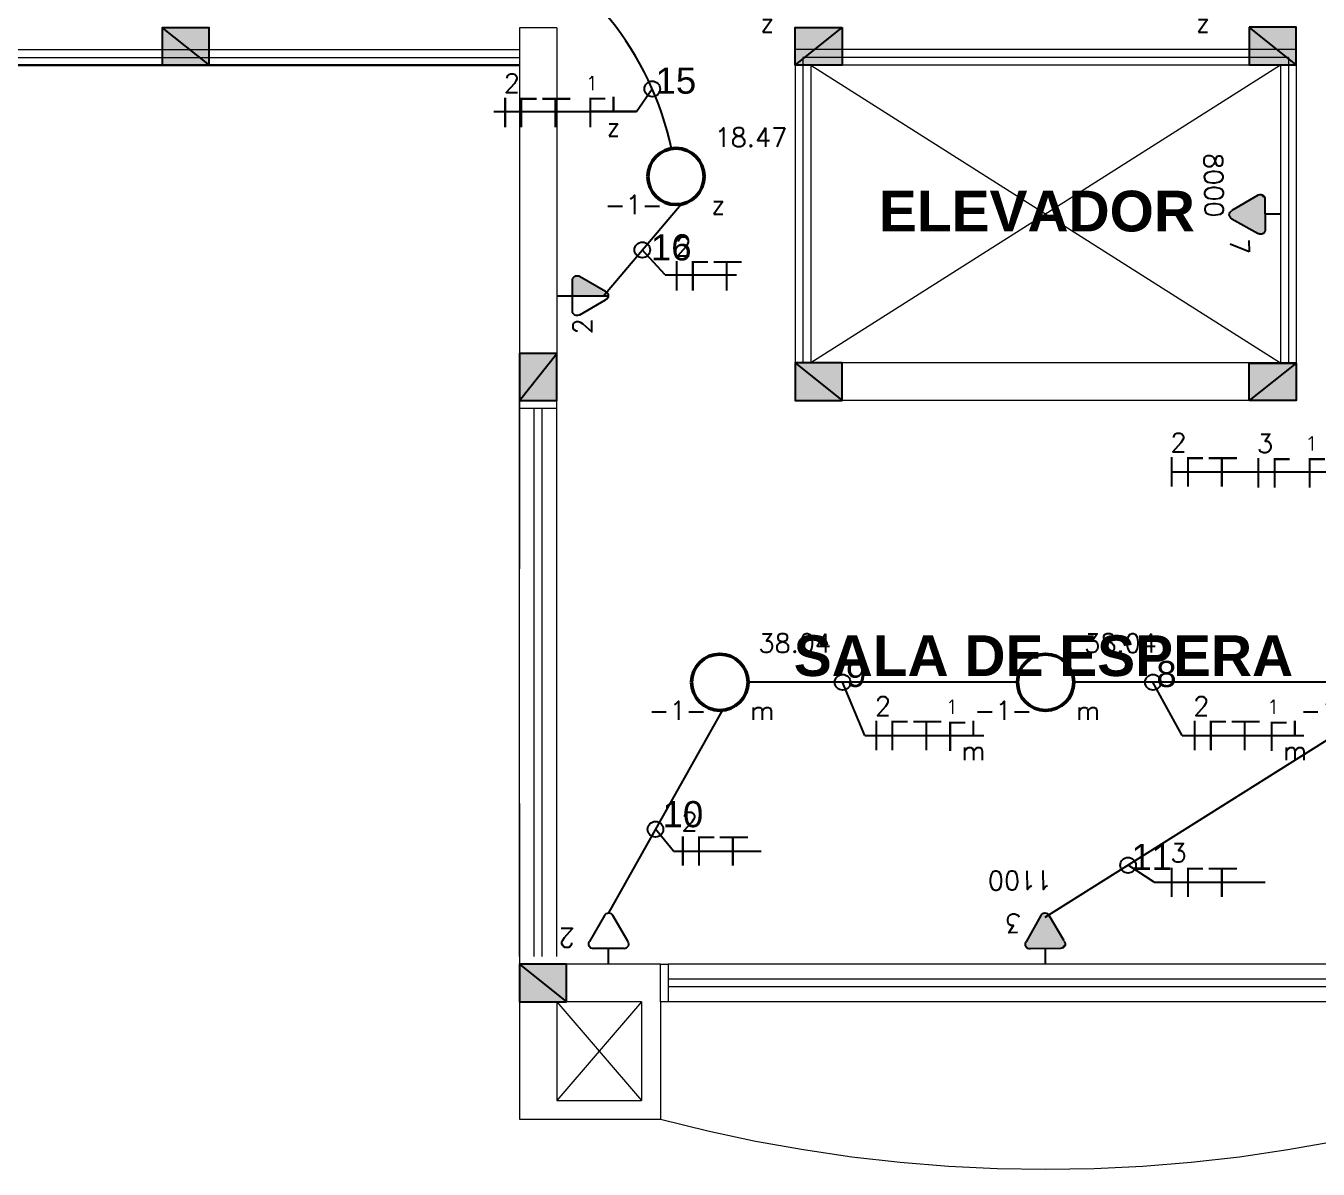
# Model space of a CAD drawing. Header units: millimetres. Extents: x 4360 to 8806, y 1896 to 3880.
# Drawn here: x 4411.81 to 4420.06, y 1936.76 to 1944.06 of the extents above; entities that cross this region are included whole.
import ezdxf
from ezdxf.enums import TextEntityAlignment as Align

# ---------------------------------------------------------------- set-up
doc = ezdxf.new("R2010")
doc.units = ezdxf.units.MM
doc.linetypes.add('ACAD_ISO03W100', pattern=[30, 12, -18])
doc.linetypes.add('Contínuo', pattern=[0])
for name, color, linetype, lineweight in [('C-Paredes-Acessorios', 20, 'Continuous', 5), ('C-Texto', 4, 'Continuous', 9), ('ILUMINAÇÃO', 1, 'Contínuo', 50), ('TOMADAS', 1, 'Continuous', 25)]:
    doc.layers.add(name, color=color, linetype=linetype, lineweight=lineweight)
doc.layers.add('C-Pilares', color=7, linetype='Continuous', plot=False)
doc.layers.add('CIRCUITOS', color=255, linetype='Continuous')
doc.layers.add('Eletrodutos', color=4, linetype='Continuous')
doc.styles.add('BOLD', font='arialbd.ttf')
doc.styles.add('RomanS', font='romans.shx')
doc.styles.get("Standard").update_dxf_attribs({"font": 'arial.ttf'})

# ---------------------------------------------------------------- blocks, each defined once
blk = doc.blocks.new('A$C2A3D30EB')
at = {"layer": 'C-Pilares'}
for color, points in [(6, [(0, 0), (24, 30), (0, 30)]), (6, [(24, 30), (0, 30), (0, 0)]), (135, [(24, 30), (0, 0), (24, 0)])]:
    blk.add_hatch(color=color, dxfattribs=at).paths.add_polyline_path(points)
blk.add_line((24, 30), (0, 0), dxfattribs=at)
at = {"layer": 'C-Pilares', "color": 7}
blk.add_lwpolyline([(0, 0), (24, 0), (24, 30), (0, 30)], close=True, dxfattribs=at)
blk = doc.blocks.new('TEALT03')
for p, q in [((-1.62, 1.95), (-0.35, 4.14)), ((0.35, 4.14), (1.63, 1.92)), ((-1.3, 1.32), (1.28, 1.32)), ((0, 0), (0, 1.32))]:
    blk.add_line(p, q)
for centre, start, end in [((0, 3.97), 26.0479, 153.9521), ((-1.3, 1.71), 143.1332, 270.777), ((1.3, 1.71), 267.1811, 32.5689)]:
    blk.add_arc(centre, 0.393, start, end)
at = {"linetype": 'Continuous'}
for points in [[(-1.62, 1.95), (1.49, 1.37), (-0.35, 4.14)], [(-0.35, 4.14), (1.64, 1.52), (-0.21, 4.3)], [(1.64, 1.52), (-0.35, 4.14), (1.49, 1.37)], [(-0.21, 4.3), (1.69, 1.72), (0, 4.36)], [(1.69, 1.72), (-0.21, 4.3), (1.64, 1.52)], [(0, 4.36), (1.63, 1.92), (0.21, 4.3)], [(1.63, 1.92), (0, 4.36), (1.69, 1.72)], [(0.35, 4.14), (0.21, 4.3), (1.63, 1.92)], [(-1.69, 1.75), (1.28, 1.32), (-1.62, 1.95)], [(1.28, 1.32), (-1.69, 1.75), (-1.31, 1.32)], [(-1.66, 1.54), (-1.31, 1.32), (-1.69, 1.75)], [(-1.31, 1.32), (-1.66, 1.54), (-1.51, 1.38)], [(1.49, 1.37), (-1.62, 1.95), (1.28, 1.32)]]:
    blk.add_solid(points, dxfattribs=at)
at = {"style": 'RomanS', "flags": 8}
for tag, p in [('020', (-4.82, 2.03)), ('001', (3.51, 2.07))]:
    blk.add_attdef(tag, text='', height=1.6, dxfattribs=at).set_placement(p, align=Align.MIDDLE_CENTER)
blk = doc.blocks.new('A$C0BD3781F')
blk.add_circle((0.36, 0.36), 0.36)
at = {"style": 'RomanS', "flags": 8}
for tag, p in [('001', (0.188, 0.472)), ('009', (0.502, 0.474)), ('020', (0.356, 0.232))]:
    blk.add_attdef(tag, text='', height=0.16, dxfattribs=at).set_placement(p, align=Align.MIDDLE_CENTER)
blk = doc.blocks.new('TEBAI01')
for p, q in [((-1.62, 1.95), (-0.35, 4.14)), ((0.35, 4.14), (1.63, 1.92)), ((-1.3, 1.32), (1.28, 1.32)), ((0, 0), (0, 1.32))]:
    blk.add_line(p, q)
for centre, start, end in [((0, 3.97), 26.0479, 153.9521), ((-1.3, 1.71), 143.1332, 270.777), ((1.3, 1.71), 267.1811, 32.5689)]:
    blk.add_arc(centre, 0.393, start, end)
at = {"style": 'RomanS', "flags": 8}
for tag, p in [('020', (-5.03, 2.2)), ('001', (3.56, 2.23))]:
    blk.add_attdef(tag, text='', height=1.6, dxfattribs=at).set_placement(p, align=Align.MIDDLE_CENTER)
blk = doc.blocks.new('TEMED02')
for p, q in [((-1.62, 1.95), (-0.35, 4.14)), ((0, 1.32), (0, 4.36)), ((0.35, 4.14), (1.63, 1.92)), ((-1.3, 1.32), (1.28, 1.32)), ((0, 0), (0, 1.32))]:
    blk.add_line(p, q)
for centre, start, end in [((0, 3.97), 26.0479, 153.9521), ((-1.3, 1.71), 143.1332, 270.777), ((1.3, 1.71), 267.1811, 32.5689)]:
    blk.add_arc(centre, 0.393, start, end)
at = {"linetype": 'Continuous'}
for points in [[(0, 4.36), (1.63, 1.92), (0.21, 4.3)], [(1.63, 1.92), (0, 4.36), (1.69, 1.72)], [(0, 1.32), (1.69, 1.72), (0, 4.36)], [(0.35, 4.14), (0.21, 4.3), (1.63, 1.92)], [(1.69, 1.72), (0, 1.32), (1.64, 1.52)], [(1.28, 1.32), (1.64, 1.52), (0, 1.32)], [(1.64, 1.52), (1.28, 1.32), (1.49, 1.37)]]:
    blk.add_solid(points, dxfattribs=at)
at = {"style": 'RomanS', "flags": 8}
for tag, p in [('020', (-4.96, 2.19)), ('001', (3.39, 2.17))]:
    blk.add_attdef(tag, text='', height=1.6, dxfattribs=at).set_placement(p, align=Align.MIDDLE_CENTER)
blk = doc.blocks.new('FNT')
at = {"const_width": 0.24}
for points in [[(0.12, 1.68), (0.12, -1.68)], [(1.84, 1.56), (3.68, 1.56)], [(1.96, 1.44), (1.96, -1.68)], [(4.32, 1.56), (7.52, 1.56)], [(5.8, 1.44), (5.8, -1.68)]]:
    blk.add_lwpolyline(points, dxfattribs=at)
at = {"style": 'RomanS', "flags": 8}
blk.add_attdef('001', text='', height=1.6, dxfattribs=at).set_placement((0.89, 3.34), align=Align.MIDDLE_CENTER)
blk = doc.blocks.new('A$C27EA2FDF')
at = {"const_width": 0.009}
for points in [[(0.0398, 0.126), (0.0398, 0)], [(0.1043, 0.1215), (0.1733, 0.1215)], [(0.1088, 0.117), (0.1088, 0)]]:
    blk.add_lwpolyline(points, dxfattribs=at)
at = {"style": 'RomanS', "flags": 8}
blk.add_attdef('001', text='', height=0.06, dxfattribs=at).set_placement((0.0686, 0.1884), align=Align.MIDDLE_CENTER)
blk = doc.blocks.new('FRRR')
at = {"const_width": 0.24}
blk.add_lwpolyline([(1.72, 1.68), (1.72, 0)], dxfattribs=at)
at = {"style": 'RomanS', "flags": 8}
blk.add_attdef('009', text='', height=1.6, dxfattribs=at).set_placement((1.72, -1.67), align=Align.MIDDLE_CENTER)

msp = doc.modelspace()

# ---------------------------------------------------------------- linework, layer by layer
at = {"layer": 'C-Paredes-Acessorios'}
for p, q in [((4412.97851, 1944.05158), (4412.97851, 1943.81158)), ((4415.19851, 1944.05158), (4414.95851, 1944.05158)), ((4414.95851, 1944.05158), (4414.95851, 1940.59658)), ((4414.95851, 1944.05158), (4414.95851, 1941.97158)), ((4415.19851, 1944.05158), (4415.19851, 1941.97158)), ((4409.13851, 1943.91158), (4414.95851, 1943.91158)), ((4419.91851, 1943.91158), (4416.71851, 1943.91158)), ((4416.71851, 1943.91158), (4416.71851, 1941.67158)), ((4419.91851, 1943.91158), (4419.91851, 1941.91158)), ((4419.91851, 1943.91158), (4419.91851, 1941.67158)), ((4409.13851, 1943.86158), (4414.95851, 1943.86158)), ((4419.86851, 1943.86158), (4416.76851, 1943.86158)), ((4416.76851, 1943.86158), (4416.76851, 1941.91158)), ((4419.86851, 1943.86158), (4419.86851, 1941.91158)), ((4419.86851, 1943.86158), (4419.86851, 1941.91158)), ((4419.91851, 1941.91158), (4416.71851, 1941.91158)), ((4419.91851, 1941.91158), (4416.71851, 1941.91158)), ((4414.95851, 1938.12158), (4414.95851, 1941.67158)), ((4415.19851, 1938.12158), (4415.19851, 1941.67158)), ((4419.91851, 1941.67158), (4416.71851, 1941.67158)), ((4415.05351, 1938.12158), (4415.05351, 1941.62158)), ((4415.05351, 1938.12158), (4415.05351, 1941.62158)), ((4415.10351, 1938.12158), (4415.10351, 1941.62158)), ((4415.10351, 1938.12158), (4415.10351, 1941.62158)), ((4414.95851, 1939.14658), (4414.95851, 1940.59658)), ((4414.95851, 1939.14658), (4414.95851, 1940.59658)), ((4415.19851, 1939.14658), (4415.19851, 1940.59658)), ((4415.19851, 1939.14658), (4415.19851, 1940.59658)), ((4414.95851, 1939.09658), (4414.95851, 1937.08158)), ((4415.85851, 1938.07158), (4415.19851, 1938.07158)), ((4415.85851, 1937.83158), (4415.85851, 1938.07158)), ((4420.72851, 1938.07158), (4415.90851, 1938.07158)), ((4420.72851, 1938.07158), (4415.90851, 1938.07158)), ((4420.72851, 1937.97658), (4415.90851, 1937.97658)), ((4420.72851, 1937.97658), (4415.90851, 1937.97658)), ((4420.72851, 1937.92658), (4415.90851, 1937.92658)), ((4420.72851, 1937.92658), (4415.90851, 1937.92658)), ((4415.73851, 1937.83158), (4415.19851, 1937.83158)), ((4415.19851, 1937.83158), (4415.19851, 1937.20158)), ((4415.73851, 1937.83158), (4415.73851, 1937.20158)), ((4415.85851, 1937.83158), (4415.85851, 1937.08158)), ((4420.72851, 1937.83158), (4415.90851, 1937.83158)), ((4420.72851, 1937.83158), (4415.90851, 1937.83158)), ((4415.19851, 1937.20158), (4415.73851, 1937.20158)), ((4414.95851, 1937.08158), (4415.85851, 1937.08158))]:
    msp.add_line(p, q, dxfattribs=at)
at = {"layer": 'C-Paredes-Acessorios', "lineweight": 30}
msp.add_line((4409.13851, 1943.81158), (4414.95851, 1943.81158), dxfattribs=at)
at = {"layer": 'C-Paredes-Acessorios', "color": 4, "lineweight": 20}
for p, q in [((4419.81851, 1943.81158), (4416.81851, 1943.81158)), ((4416.81851, 1943.81158), (4416.81851, 1941.91158)), ((4419.81851, 1943.81158), (4419.81851, 1941.91158)), ((4419.81851, 1943.81158), (4419.81851, 1941.91158))]:
    msp.add_line(p, q, dxfattribs=at)
at = {"layer": 'C-Paredes-Acessorios', "color": 4}
for p, q in [((4416.81851, 1943.81158), (4419.81851, 1941.91158)), ((4419.81851, 1943.81158), (4416.81851, 1941.91158))]:
    msp.add_line(p, q, dxfattribs=at)
at = {"layer": 'C-Paredes-Acessorios', "color": 3}
for p, q in [((4415.19851, 1937.83158), (4415.73851, 1937.20158)), ((4415.73851, 1937.83158), (4415.19851, 1937.20158))]:
    msp.add_line(p, q, dxfattribs=at)
for points in [[(4414.95851, 1941.67158), (4414.95851, 1941.62158), (4415.19851, 1941.62158), (4415.19851, 1941.67158)], [(4414.95851, 1941.67158), (4414.95851, 1941.67158), (4414.95851, 1941.62158), (4415.19851, 1941.62158), (4415.19851, 1941.67158)], [(4414.95851, 1941.67158), (4414.95851, 1941.62158), (4415.19851, 1941.62158), (4415.19851, 1941.67158)], [(4415.85851, 1938.07158), (4415.90851, 1938.07158), (4415.90851, 1937.83158), (4415.85851, 1937.83158)], [(4415.85851, 1938.07158), (4415.85851, 1938.07158), (4415.90851, 1938.07158), (4415.90851, 1937.83158), (4415.85851, 1937.83158)]]:
    msp.add_lwpolyline(points, dxfattribs=at)
at = {"layer": 'C-Paredes-Acessorios', "linetype": 'ACAD_ISO03W100'}
msp.add_arc((4418.31851, 1946.40762), 9.64502, 255.223228, 284.776772, dxfattribs=at)
at = {"layer": 'CIRCUITOS'}
for p, q in [((4415.70606, 1943.51611), (4415.80687, 1943.66052)), ((4414.79514, 1943.51611), (4415.70606, 1943.51611)), ((4415.70606, 1943.51611), (4415.41138, 1943.51611)), ((4415.88967, 1942.47418), (4415.7434, 1942.63241)), ((4415.88967, 1942.47418), (4416.34513, 1942.47418)), ((4419.12381, 1941.21482), (4420.1225, 1941.21482)), ((4417.16431, 1939.53243), (4417.02224, 1939.87158)), ((4419.19037, 1939.53243), (4419.00396, 1939.87158)), ((4417.16431, 1939.53243), (4417.92314, 1939.53243)), ((4419.19037, 1939.53243), (4419.96706, 1939.53243)), ((4415.94295, 1938.79403), (4415.8276, 1938.93267)), ((4415.94295, 1938.79403), (4416.50131, 1938.79403)), ((4419.01227, 1938.59422), (4418.84457, 1938.70306)), ((4419.01227, 1938.59422), (4419.71999, 1938.59422))]:
    msp.add_line(p, q, dxfattribs=at)
at = {"layer": 'CIRCUITOS', "const_width": 0.0135}
for points in [[(4415.40463, 1943.59776), (4415.50813, 1943.59776)], [(4415.41138, 1943.59101), (4415.41138, 1943.41551)], [(4419.99788, 1941.29646), (4420.10138, 1941.29646)], [(4420.00463, 1941.28971), (4420.00463, 1941.11421)], [(4417.70227, 1939.61407), (4417.80577, 1939.61407)], [(4417.70902, 1939.60732), (4417.70902, 1939.43182)], [(4419.75486, 1939.61407), (4419.85836, 1939.61407)], [(4419.76161, 1939.60732), (4419.76161, 1939.43182)]]:
    msp.add_lwpolyline(points, dxfattribs=at)
at = {"layer": 'CIRCUITOS'}
for centre in [(4415.80687, 1943.66052), (4415.7434, 1942.63241), (4417.02224, 1939.87158), (4419.00396, 1939.87158), (4415.8276, 1938.93267), (4418.84457, 1938.70306)]:
    msp.add_circle(centre, 0.05, dxfattribs=at)
at = {"layer": 'Eletrodutos'}
for p, q in [((4415.496, 1942.34032), (4415.99081, 1942.92451)), ((4418.13851, 1939.87158), (4416.41851, 1939.87158)), ((4420.21851, 1939.87158), (4418.49851, 1939.87158)), ((4416.25291, 1939.69216), (4415.52851, 1938.39858)), ((4420.41558, 1939.6924), (4418.31417, 1938.36904))]:
    msp.add_line(p, q, dxfattribs=at)
for centre, radius, start, end in [((4401.21306, 1963.53809), 20.23294, 275.652799, 318.765085), ((4435.4423, 1972.609), 29.38736, 229.683752, 265.688374), ((4414.00395, 1942.87136), 1.96807, 11.95987, 65.701861)]:
    msp.add_arc(centre, radius, start, end, dxfattribs=at)

# ---------------------------------------------------------------- block references
at = {"layer": 'C-Paredes-Acessorios', "yscale": 0.01, "zscale": 0.01}
for p, xscale, rotation in [((4412.97851, 1943.81158), 0.01, 90), ((4417.01851, 1944.05288), -0.01, 89.99999999174916), ((4417.01851, 1944.05288), -0.01, 89.99999999174916), ((4419.61851, 1944.05418), 0.01, 270), ((4419.61851, 1944.05418), 0.01, 270), ((4415.19851, 1941.97158), 0.01, 180), ((4415.19851, 1941.97158), 0.01, 180), ((4415.19851, 1941.97158), 0.01, 180), ((4415.19851, 1941.97158), 0.01, 180), ((4417.01851, 1941.67158), 0.01, 90.00000000825081), ((4419.61851, 1941.67029), -0.01, 270), ((4419.61851, 1941.67029), -0.01, 270), ((4415.25851, 1937.83158), 0.01, 90.00000000000001)]:
    msp.add_blockref('A$C2A3D30EB', p, dxfattribs=dict(at, xscale=xscale, rotation=rotation))
at = {"layer": 'CIRCUITOS'}
ref = msp.add_blockref('FRRR', (4416.44483, 1944.1807), dxfattribs=dict(at, xscale=0.05624999999999999, yscale=0.05624999999999999, zscale=0.05624999999999999))
ref.add_attrib('009', 'z', dxfattribs={"layer": '0', "height": 0.12, "style": 'RomanS'}).set_placement((4416.54155, 1944.08298), align=Align.MIDDLE_CENTER)
ref = msp.add_blockref('FRRR', (4419.22595, 1944.1807), dxfattribs=dict(at, xscale=0.05624999999999999, yscale=0.05624999999999999, zscale=0.05624999999999999))
ref.add_attrib('009', 'z', dxfattribs={"layer": '0', "height": 0.12, "style": 'RomanS'}).set_placement((4419.32266, 1944.08298), align=Align.MIDDLE_CENTER)
at = {"layer": 'CIRCUITOS', "lineweight": 30}
ref = msp.add_blockref('FNT', (4414.86128, 1943.50936), dxfattribs=dict(at, xscale=0.05624999999918144, yscale=0.05624999999918144, zscale=0.05624999999918144))
ref.add_attrib('001', '2', dxfattribs={"layer": '0', "height": 0.12, "style": 'RomanS', "flags": 8}).set_placement((4414.91121, 1943.69739), align=Align.MIDDLE_CENTER)
at = {"layer": 'CIRCUITOS'}
ref = msp.add_blockref('FRRR', (4415.4629, 1943.51611), dxfattribs=dict(at, xscale=0.05624999999999999, yscale=0.05624999999999999, zscale=0.05624999999999999))
ref.add_attrib('009', 'z', dxfattribs={"layer": '0', "height": 0.12, "style": 'RomanS'}).set_placement((4415.55961, 1943.41839), align=Align.MIDDLE_CENTER)
at = {"layer": 'CIRCUITOS', "lineweight": 30}
ref = msp.add_blockref('FNT', (4415.95581, 1942.46743), dxfattribs=dict(at, xscale=0.05624999999918144, yscale=0.05624999999918144, zscale=0.05624999999918144))
ref.add_attrib('001', '2', dxfattribs={"layer": '0', "height": 0.12, "style": 'RomanS', "flags": 8}).set_placement((4416.00574, 1942.65546), align=Align.MIDDLE_CENTER)
ref = msp.add_blockref('FNT', (4419.11706, 1941.21482), dxfattribs=dict(at, xscale=0.05624999999918144, yscale=0.05624999999918144, zscale=0.05624999999918144))
ref.add_attrib('001', '2', dxfattribs={"layer": '0', "height": 0.12, "style": 'RomanS', "flags": 8}).set_placement((4419.16699, 1941.40285), align=Align.MIDDLE_CENTER)
at = {"layer": 'CIRCUITOS'}
ref = msp.add_blockref('A$C27EA2FDF', (4419.61706, 1941.11421), dxfattribs=dict(at, xscale=1.5, yscale=1.5, zscale=1.5))
ref.add_attrib('001', '3', dxfattribs={"layer": '0', "height": 0.12, "style": 'RomanS', "flags": 8}).set_placement((4419.71991, 1941.39674), align=Align.MIDDLE_CENTER)
at = {"layer": 'CIRCUITOS', "lineweight": 30}
ref = msp.add_blockref('FNT', (4417.23014, 1939.53243), dxfattribs=dict(at, xscale=0.05624999999918144, yscale=0.05624999999918144, zscale=0.05624999999918144))
ref.add_attrib('001', '2', dxfattribs={"layer": '0', "height": 0.12, "style": 'RomanS', "flags": 8}).set_placement((4417.28007, 1939.72046), align=Align.MIDDLE_CENTER)
ref = msp.add_blockref('FNT', (4419.26285, 1939.53243), dxfattribs=dict(at, xscale=0.05624999999918144, yscale=0.05624999999918144, zscale=0.05624999999918144))
ref.add_attrib('001', '2', dxfattribs={"layer": '0', "height": 0.12, "style": 'RomanS', "flags": 8}).set_placement((4419.31278, 1939.72046), align=Align.MIDDLE_CENTER)
at = {"layer": 'CIRCUITOS'}
ref = msp.add_blockref('FRRR', (4417.76054, 1939.53243), dxfattribs=dict(at, xscale=0.05624999999999999, yscale=0.05624999999999999, zscale=0.05624999999999999))
ref.add_attrib('009', 'm', dxfattribs={"layer": '0', "height": 0.12, "style": 'RomanS'}).set_placement((4417.85726, 1939.4347), align=Align.MIDDLE_CENTER)
ref = msp.add_blockref('FRRR', (4419.81313, 1939.53243), dxfattribs=dict(at, xscale=0.05624999999999999, yscale=0.05624999999999999, zscale=0.05624999999999999))
ref.add_attrib('009', 'm', dxfattribs={"layer": '0', "height": 0.12, "style": 'RomanS'}).set_placement((4419.90984, 1939.4347), align=Align.MIDDLE_CENTER)
at = {"layer": 'CIRCUITOS', "lineweight": 30}
ref = msp.add_blockref('FNT', (4415.99521, 1938.79403), dxfattribs=dict(at, xscale=0.05624999999918144, yscale=0.05624999999918144, zscale=0.05624999999918144))
ref.add_attrib('001', '2', dxfattribs={"layer": '0', "height": 0.12, "style": 'RomanS', "flags": 8}).set_placement((4416.04514, 1938.98206), align=Align.MIDDLE_CENTER)
ref = msp.add_blockref('FNT', (4419.11706, 1938.59422), dxfattribs=dict(at, xscale=0.05624999999918144, yscale=0.05624999999918144, zscale=0.05624999999918144))
ref.add_attrib('001', '3', dxfattribs={"layer": '0', "height": 0.12, "style": 'RomanS', "flags": 8}).set_placement((4419.16699, 1938.78225), align=Align.MIDDLE_CENTER)
at = {"layer": 'ILUMINAÇÃO'}
ref = msp.add_blockref('A$C0BD3781F', (4415.77853, 1943.28158), dxfattribs=dict(at, xscale=-0.5, yscale=0.5, zscale=0.5, rotation=180))
ref.add_attrib('020', '18.47', dxfattribs={"layer": '0', "height": 0.12, "style": 'RomanS', "flags": 8}).set_placement((4416.43671, 1943.35132), align=Align.MIDDLE_CENTER)
ref.add_attrib('009', 'z', dxfattribs={"layer": '0', "height": 0.12, "style": 'RomanS', "flags": 8}).set_placement((4416.22851, 1942.92158), align=Align.MIDDLE_CENTER)
ref.add_attrib('001', '-1-', dxfattribs={"layer": '0', "height": 0.12, "style": 'RomanS', "flags": 8}).set_placement((4415.68851, 1942.92158), align=Align.MIDDLE_CENTER)
ref = msp.add_blockref('A$C0BD3781F', (4416.05853, 1940.05158), dxfattribs=dict(at, xscale=-0.5, yscale=0.5, zscale=0.5, rotation=180))
ref.add_attrib('020', '38.04', dxfattribs={"layer": '0', "height": 0.12, "style": 'RomanS', "flags": 8}).set_placement((4416.71671, 1940.12132), align=Align.MIDDLE_CENTER)
ref.add_attrib('009', 'm', dxfattribs={"layer": '0', "height": 0.12, "style": 'RomanS', "flags": 8}).set_placement((4416.50851, 1939.69158), align=Align.MIDDLE_CENTER)
ref.add_attrib('001', '-1-', dxfattribs={"layer": '0', "height": 0.12, "style": 'RomanS', "flags": 8}).set_placement((4415.96851, 1939.69158), align=Align.MIDDLE_CENTER)
ref = msp.add_blockref('A$C0BD3781F', (4418.13853, 1940.05158), dxfattribs=dict(at, xscale=-0.5, yscale=0.5, zscale=0.5, rotation=180))
ref.add_attrib('020', '38.04', dxfattribs={"layer": '0', "height": 0.12, "style": 'RomanS', "flags": 8}).set_placement((4418.79671, 1940.12132), align=Align.MIDDLE_CENTER)
ref.add_attrib('009', 'm', dxfattribs={"layer": '0', "height": 0.12, "style": 'RomanS', "flags": 8}).set_placement((4418.58851, 1939.69158), align=Align.MIDDLE_CENTER)
ref.add_attrib('001', '-1-', dxfattribs={"layer": '0', "height": 0.12, "style": 'RomanS', "flags": 8}).set_placement((4418.04851, 1939.69158), align=Align.MIDDLE_CENTER)
ref = msp.add_blockref('A$C0BD3781F', (4420.21853, 1940.05158), dxfattribs=dict(at, xscale=-0.5, yscale=0.5, zscale=0.5, rotation=180))
ref.add_attrib('020', '38.04', dxfattribs={"layer": '0', "height": 0.12, "style": 'RomanS', "flags": 8}).set_placement((4420.87671, 1940.12132), align=Align.MIDDLE_CENTER)
ref.add_attrib('009', 'm', dxfattribs={"layer": '0', "height": 0.12, "style": 'RomanS', "flags": 8}).set_placement((4420.66851, 1939.69158), align=Align.MIDDLE_CENTER)
ref.add_attrib('001', '-1-', dxfattribs={"layer": '0', "height": 0.12, "style": 'RomanS', "flags": 8}).set_placement((4420.12851, 1939.69158), align=Align.MIDDLE_CENTER)
at = {"layer": 'TOMADAS'}
ref = msp.add_blockref('TEALT03', (4419.81851, 1942.86158), dxfattribs=dict(at, xscale=-0.07500000000000001, yscale=0.07500000000000001, zscale=0.07500000000000001, rotation=90.83584627349123))
ref.add_attrib('001', '7', dxfattribs={"layer": '0', "height": 0.12, "rotation": 270.835846, "style": 'RomanS'}).set_placement((4419.55706, 1942.65577), align=Align.MIDDLE_CENTER)
ref.add_attrib('020', '8000', dxfattribs={"layer": '0', "height": 0.12, "rotation": 270.835846, "style": 'RomanS'}).set_placement((4419.39247, 1943.0458), align=Align.MIDDLE_CENTER)
ref = msp.add_blockref('TEMED02', (4415.19851, 1942.34032), dxfattribs=dict(at, xscale=-0.07500000006984917, yscale=0.07500000006984917, zscale=0.07500000006984917, rotation=270))
ref.add_attrib('001', '2', dxfattribs={"layer": '0', "height": 0.12, "rotation": 90, "style": 'RomanS', "flags": 8}).set_placement((4415.36098, 1942.14501), align=Align.MIDDLE_CENTER)
ref = msp.add_blockref('TEALT03', (4418.31851, 1938.07158), dxfattribs=dict(at, xscale=-0.07500000000000001, yscale=0.07500000000000001, zscale=0.07500000000000001, rotation=0.8358462734912386))
ref.add_attrib('001', '3', dxfattribs={"layer": '0', "height": 0.12, "rotation": 180.835846, "style": 'RomanS'}).set_placement((4418.11269, 1938.33303), align=Align.MIDDLE_CENTER)
ref.add_attrib('020', '1100', dxfattribs={"layer": '0', "height": 0.12, "rotation": 180.835846, "style": 'RomanS'}).set_placement((4418.1555, 1938.60715), align=Align.MIDDLE_CENTER)
ref = msp.add_blockref('TEBAI01', (4415.52851, 1938.07158), dxfattribs=dict(at, xscale=-0.07500000006984917, yscale=0.07500000006984917, zscale=0.07500000006984917, rotation=8.845724153161428e-10))
ref.add_attrib('001', '2', dxfattribs={"layer": '0', "height": 0.12, "rotation": 180, "style": 'RomanS', "flags": 8}).set_placement((4415.26143, 1938.23856), align=Align.MIDDLE_CENTER)

# ---------------------------------------------------------------- texts
at = {"layer": 'C-Texto', "style": 'BOLD'}
for s, p in [('ELEVADOR', (4417.25408, 1942.75047)), ('SALA DE ESPERA', (4416.71038, 1939.91141))]:
    msp.add_text(s, height=0.26, dxfattribs=at).set_placement(p)
at = {"layer": 'CIRCUITOS', "style": 'RomanS', "flags": 8}
for p in [(4415.42221, 1943.69804), (4420.01546, 1941.39674), (4417.71985, 1939.71435), (4419.77244, 1939.71435)]:
    msp.add_attdef('1', text='', height=0.09, dxfattribs=at).set_placement(p, align=Align.MIDDLE_CENTER)
at = {"layer": 'Eletrodutos', "attachment_point": 1}
for s, insert, char_height in [('15', (4415.82796, 1943.79723), 0.167023), ('16', (4415.79843, 1942.73241), 0.167023), ('9', (4417.04333, 1940.00829), 0.16702), ('8', (4419.02504, 1940.00829), 0.16702), ('10', (4415.87311, 1939.113), 0.167023), ('11', (4418.86566, 1938.83977), 0.167023)]:
    msp.add_mtext_dynamic_manual_height_columns(s, width=0.2590259, gutter_width=0.83512, heights=[0], dxfattribs=dict(at, insert=insert, char_height=char_height))

doc.saveas('drawing.dxf')
